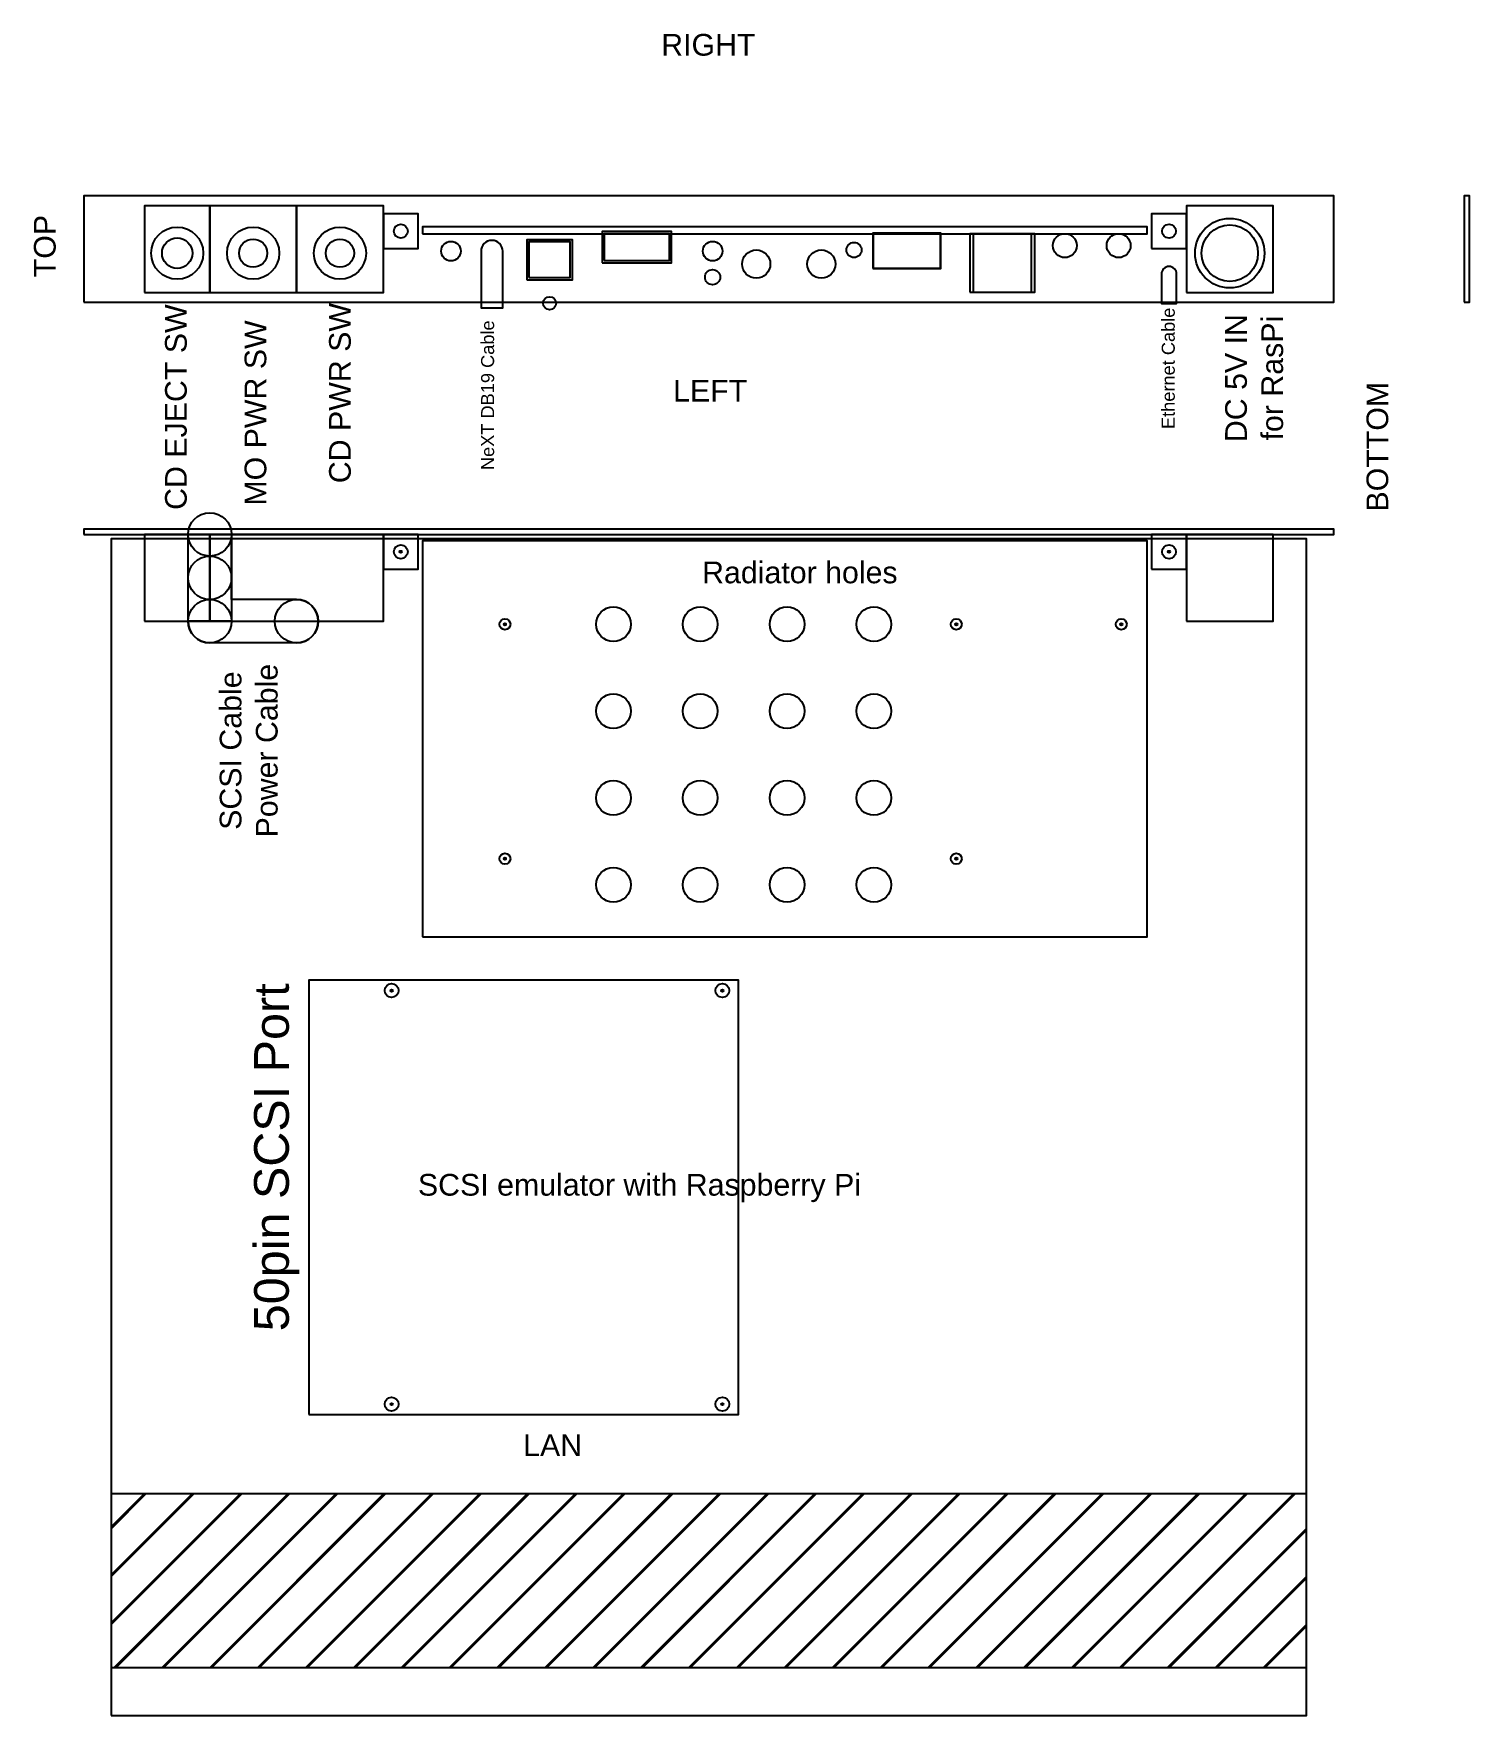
# Model space of a CAD drawing. Header units: millimetres. Extents: x 270 to 601, y -152 to 235.
import ezdxf
from ezdxf.enums import TextEntityAlignment as Align

# ---------------------------------------------------------------- set-up
doc = ezdxf.new("R2010")
doc.units = ezdxf.units.MM
for name, color, linetype, true_color in [('dimensions', 30, 'Continuous', 0xff7f00), ('draft', 16, 'Continuous', 0x800000), ('drill-center', 4, 'Continuous', 0x00ffff), ('outline', 5, 'Continuous', 0x0000ff), ('plate', 6, 'Continuous', 0xff00ff)]:
    doc.layers.add(name, color=color, linetype=linetype, true_color=true_color)
doc.styles.add('textstyle17', font='')
doc.styles.add('textstyle18', font='')
doc.styles.add('textstyle19', font='')
doc.styles.add('textstyle20', font='')
doc.styles.add('textstyle22', font='')
doc.styles.add('textstyle23', font='')
doc.styles.add('textstyle24', font='')
doc.styles.add('textstyle25', font='')
doc.styles.add('textstyle26', font='')
doc.styles.add('textstyle27', font='')
doc.styles.add('textstyle28', font='')
doc.styles.add('textstyle29', font='')
doc.styles.add('textstyle30', font='')
doc.styles.add('textstyle31', font='')
doc.styles.add('textstyle32', font='')
doc.styles.get('textstyle17').set_extended_font_data('Arial')
doc.styles.get('textstyle18').set_extended_font_data('Arial')
doc.styles.get('textstyle19').set_extended_font_data('Arial')
doc.styles.get('textstyle20').set_extended_font_data('Arial')
doc.styles.get('textstyle22').set_extended_font_data('Arial')
doc.styles.get('textstyle23').set_extended_font_data('Arial')
doc.styles.get('textstyle24').set_extended_font_data('Arial')
doc.styles.get('textstyle25').set_extended_font_data('Arial')
doc.styles.get('textstyle26').set_extended_font_data('Arial')
doc.styles.get('textstyle27').set_extended_font_data('Arial')
doc.styles.get('textstyle28').set_extended_font_data('Arial')
doc.styles.get('textstyle29').set_extended_font_data('Arial')
doc.styles.get('textstyle30').set_extended_font_data('Arial')
doc.styles.get('textstyle31').set_extended_font_data('Arial')
doc.styles.get('textstyle32').set_extended_font_data('Arial')

msp = doc.modelspace()

# ---------------------------------------------------------------- hatches: boundary and pattern name
at = {"layer": 'draft'}
h = msp.add_hatch(dxfattribs=at)
h.set_pattern_fill('JIS_LC_8', color=256, style=0, pattern_type=0)
h.paths.add_polyline_path([(288.3, -141.2), (563.7, -141.2), (563.7, -101.2), (288.3, -101.2)], flags=0)

# ---------------------------------------------------------------- linework, layer by layer
for p, q in [((331, 104.8), (316, 104.8)), ((331, 94.8), (311, 94.8))]:
    msp.add_line(p, q, dxfattribs=at)
at = {"layer": 'draft', "flags": 128}
for points in [[(296, 175.5), (311, 175.5), (311, 195.5), (296, 195.5)], [(311, 175.5), (331, 175.5), (331, 195.5), (311, 195.5)], [(331, 175.5), (351, 175.5), (351, 195.5), (331, 195.5)], [(536, 175.5), (556, 175.5), (556, 195.5), (536, 195.5)], [(351, 185.65), (359, 185.65), (359, 193.65), (351, 193.65)], [(360, 189.05), (527, 189.05), (527, 190.65), (360, 190.65)], [(528, 185.65), (536, 185.65), (536, 193.65), (528, 193.65)], [(384.55, 178.95), (394.05, 178.95), (394.05, 187.15), (384.55, 187.15)], [(401.9, 182.87), (416.9, 182.87), (416.9, 189.05), (401.9, 189.05)], [(463.85, 181.15), (479.35, 181.15), (479.35, 189.15), (463.85, 189.15)], [(486.85, 175.55), (500.35, 175.55), (500.35, 189.05), (486.85, 189.05)], [(296, 99.8), (311, 99.8), (311, 119.8), (296, 119.8)], [(306, 119.8), (316, 119.8), (316, 119.8), (306, 119.8)], [(306, 119.8), (316, 119.8), (316, 99.8), (306, 99.8)], [(311, 99.8), (351, 99.8), (351, 119.8), (311, 119.8)], [(351, 111.8), (359, 111.8), (359, 119.8), (351, 119.8)], [(360, 27.1), (527, 27.1), (527, 118.3), (360, 118.3)], [(528, 111.8), (536, 111.8), (536, 119.8), (528, 119.8)], [(536, 99.8), (556, 99.8), (556, 119.8), (536, 119.8)], [(333.8, -82.9), (432.8, -82.9), (432.8, 17.1), (333.8, 17.1)], [(288.3, -141.2), (563.7, -141.2), (563.7, -101.2), (288.3, -101.2)]]:
    msp.add_lwpolyline(points, close=True, dxfattribs=at)
at = {"layer": 'draft'}
for centre, radius in [((303.5, 184.57), 6), ((321, 184.57), 6), ((341, 184.57), 6), ((546, 184.57), 8), ((389.3, 173.05), 1.5), ((311, 119.8), 5), ((311, 109.8), 5), ((311, 99.8), 5), ((331, 99.8), 5)]:
    msp.add_circle(centre, radius, dxfattribs=at)
at = {"layer": 'drill-center'}
for centre in [(355, 115.8), (532, 115.8), (379, 99.1), (483, 99.1), (521, 99.1), (379, 45.1), (483, 45.1), (352.9, 14.73), (429.1, 14.73), (352.9, -80.52), (429.1, -80.52)]:
    msp.add_circle(centre, 0.25, dxfattribs=at)
at = {"layer": 'outline'}
for p, q in [((306, 99.8), (306, 118.8)), ((316, 104.8), (316, 118.8)), ((331, 104.8), (316, 104.8)), ((331, 94.8), (311, 94.8))]:
    msp.add_line(p, q, dxfattribs=at)
at = {"layer": 'outline', "flags": 128}
for points in [[(384.05, 178.45), (394.55, 178.45), (394.55, 187.65), (384.05, 187.65)], [(401.4, 182.37), (417.4, 182.37), (417.4, 189.55), (401.4, 189.55)], [(463.75, 181), (479.45, 181), (479.45, 189.2), (463.75, 189.2)], [(486.1, 175.55), (501.1, 175.55), (501.1, 189.05), (486.1, 189.05)]]:
    msp.add_lwpolyline(points, close=True, dxfattribs=at)
for points in [[(373.5, 185), (373.5, 172), (378.5, 172), (378.5, 185)], [(530.25, 179.75), (530.25, 173), (533.75, 173), (533.75, 179.75)]]:
    msp.add_lwpolyline(points, dxfattribs=at)
at = {"layer": 'outline'}
for centre, radius in [((355, 189.65), 1.6), ((532, 189.65), 1.6), ((546, 184.57), 6.5), ((303.5, 184.57), 3.5), ((321, 184.57), 3.25), ((341, 184.57), 3.25), ((366.57, 185.04), 2.25), ((426.85, 185.04), 2.25), ((459.43, 185.3), 1.75), ((508, 186.3), 2.75), ((520.4, 186.3), 2.75), ((436.9, 182.05), 3.25), ((451.9, 182.05), 3.25), ((426.85, 179.04), 1.75), ((355, 115.8), 1.6), ((532, 115.8), 1.6), ((404, 99.1), 4), ((424, 99.1), 4), ((444, 99.1), 4), ((464, 99.1), 4), ((379, 99.1), 1.25), ((483, 99.1), 1.25), ((521, 99.1), 1.25), ((404, 79.1), 4), ((424, 79.1), 4), ((444, 79.1), 4), ((464, 79.1), 4), ((404, 59.1), 4), ((424, 59.1), 4), ((444, 59.1), 4), ((464, 59.1), 4), ((379, 45.1), 1.25), ((404, 39.1), 4), ((424, 39.1), 4), ((444, 39.1), 4), ((464, 39.1), 4), ((483, 45.1), 1.25), ((352.9, 14.73), 1.6), ((429.1, 14.73), 1.6), ((352.9, -80.52), 1.6), ((429.1, -80.52), 1.6)]:
    msp.add_circle(centre, radius, dxfattribs=at)
for centre, radius, start, end in [((376, 185), 2.5, 0, 180), ((532, 179.75), 1.75, 0, 180), ((331, 99.8), 5, 270, 90), ((311, 99.8), 5, 180, 270)]:
    msp.add_arc(centre, radius, start, end, dxfattribs=at)
at = {"layer": 'plate', "flags": 128}
for points in [[(282, 173.25), (570, 173.25), (570, 197.75), (282, 197.75)], [(600, 173.25), (601.2, 173.25), (601.2, 197.75), (600, 197.75)], [(282, 119.8), (570, 119.8), (570, 121), (282, 121)], [(288.3, -152.2), (563.7, -152.2), (563.7, 118.8), (288.3, 118.8)]]:
    msp.add_lwpolyline(points, close=True, dxfattribs=at)
msp.add_lwpolyline([(301.5, 119.8), (550.5, 119.8)], dxfattribs=at)

# ---------------------------------------------------------------- texts
at = {"layer": 'dimensions'}
for s, style, p in [('RIGHT', 'textstyle19', (425.87, 232.56)), ('LEFT', 'textstyle20', (426.29, 152.89))]:
    msp.add_text(s, height=5, dxfattribs=dict(at, style=style)).set_placement(p, align=Align.MIDDLE_CENTER)
for s, style, p in [('TOP', 'textstyle18', (273, 186.2)), ('BOTTOM', 'textstyle17', (580, 140))]:
    msp.add_text(s, height=5, rotation=90, dxfattribs=dict(at, style=style)).set_placement(p, align=Align.MIDDLE_CENTER)
at = {"layer": 'draft'}
for s, height, style, p in [('CD EJECT SW', 5, 'textstyle24', (303.2, 149.11)), ('CD PWR SW', 5, 'textstyle26', (340.99, 152.34)), ('Ethernet Cable', 3, 'textstyle28', (531.82, 158.05)), ('MO PWR SW', 5, 'textstyle25', (321.53, 147.76)), ('NeXT DB19 Cable', 3, 'textstyle29', (375.01, 151.85)), ('50pin SCSI Port', 8, 'textstyle22', (325.22, -23.67))]:
    msp.add_text(s, height=height, rotation=90, dxfattribs=dict(at, style=style)).set_placement(p, align=Align.MIDDLE_CENTER)
for s, style, p in [('Radiator holes', 'textstyle31', (446.95, 111.04)), ('SCSI emulator with Raspberry Pi', 'textstyle32', (410, -30)), ('LAN', 'textstyle23', (390, -90))]:
    msp.add_text(s, height=5, dxfattribs=dict(at, style=style)).set_placement(p, align=Align.MIDDLE_CENTER)
at = {"layer": 'draft', "char_height": 5, "attachment_point": 5, "rotation": 90}
for s, insert, style in [('DC 5V IN\\Pfor RasPi', (551.64, 155.79), 'textstyle27'), ('SCSI Cable\\PPower Cable', (320, 70), 'textstyle30')]:
    msp.add_mtext(s, dxfattribs=dict(at, insert=insert, style=style))

doc.saveas('drawing.dxf')
